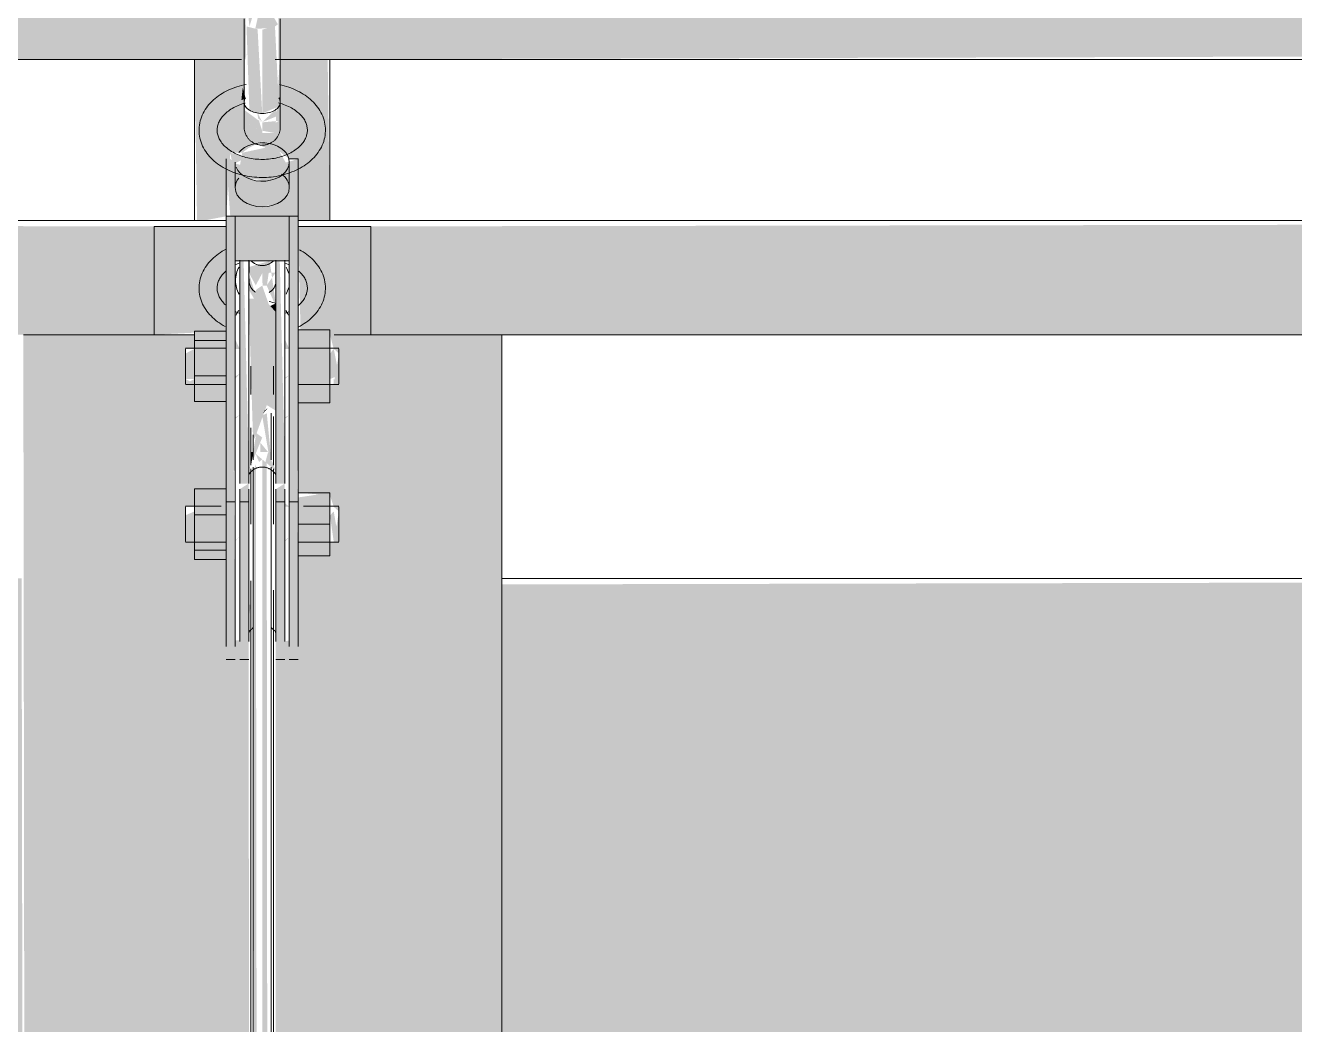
# Model space of a CAD drawing. Header units: inches. Extents: x -54880 to -186, y -265 to 853.
# Drawn here: x -12579.26 to -12561.69, y 271.82 to 285.66 of the extents above; entities that cross this region are included whole.
import ezdxf

# ---------------------------------------------------------------- set-up
doc = ezdxf.new("R2010")
doc.units = ezdxf.units.IN
doc.header["$MEASUREMENT"] = 0
doc.layers.add('M-HVAC-DUCT', color=70, linetype='Continuous', lineweight=9)
doc.layers.add('Q-SPCQ', color=91, linetype='Continuous', lineweight=9)

# ---------------------------------------------------------------- blocks, each defined once
blk = doc.blocks.new('Basketball_Backstop-Performance_Sports_Systems-3103-Ceiling_Hung - 27_-0_ to 27_-11 7_8_-706978-Section 6')
at = {"layer": 'Q-SPCQ'}
h = blk.add_hatch(color=256, dxfattribs=at)
h.paths.add_polyline_path([(-24982.788, 286.937), (-24982.612, 286.696), (-24982.487, 286.937), (-24982.737, 286.937)], flags=0)
h.paths.add_polyline_path([(-24982.846, 285.187), (-24982.797, 285.247), (-24982.828, 286.937), (-24986.612, 286.937), (-24986.612, 285.187)], flags=0)
h.paths.add_polyline_path([(-24956.737, 286.937), (-24956.612, 286.711), (-24956.676, 286.937)], flags=0)
h.paths.add_polyline_path([(-24982.395, 286.937), (-24982.446, 286.906), (-24982.409, 286.906)], flags=0)
h.paths.add_polyline_path([(-24956.844, 285.187), (-24956.834, 285.247), (-24956.853, 286.937), (-24982.395, 286.906), (-24982.377, 285.187), (-24959.942, 285.187)], flags=0)
h.paths.add_polyline_path([(-24930.788, 286.937), (-24930.607, 286.702), (-24930.487, 286.937), (-24930.737, 286.937)], flags=0)
h.paths.add_polyline_path([(-24956.395, 286.937), (-24956.547, 286.937), (-24956.487, 286.73), (-24956.435, 286.847)], flags=0)
h.paths.add_polyline_path([(-24956.395, 285.674), (-24956.612, 286.042), (-24956.708, 285.613), (-24956.487, 285.62), (-24956.433, 285.645)], flags=0)
h.paths.add_polyline_path([(-24956.38, 285.187), (-24930.796, 285.259), (-24930.828, 286.937), (-24956.395, 286.937), (-24956.389, 285.187)], flags=0)
h.paths.add_polyline_path([(-24930.395, 286.937), (-24930.435, 286.937), (-24930.435, 286.849)], flags=0)
h.paths.add_polyline_path([(-24926.612, 285.187), (-24926.612, 286.937), (-24930.395, 286.937), (-24930.377, 285.187), (-24929.703, 285.187)], flags=0)
for points in [[(-24956.788, 285.644), (-24956.612, 286.233), (-24956.676, 286.768), (-24956.737, 286.937), (-24956.832, 286.042), (-24956.79, 285.658)], [(-24956.612, 284.439), (-24956.676, 285.605), (-24956.829, 285.644), (-24956.79, 284.486), (-24956.708, 284.452)], [(-24956.612, 284.439), (-24956.38, 284.537), (-24956.435, 285.644), (-24956.612, 285.6)], [(-24956.9, 284.623), (-24956.842, 284.649), (-24956.882, 284.796)], [(-24956.612, 283.147), (-24956.424, 283.183), (-24956.424, 283.536), (-24956.709, 283.51), (-24956.799, 283.536), (-24956.799, 283.183), (-24956.709, 283.156)], [(-24956.987, 280.229), (-24956.987, 283.015), (-24957.112, 283.015), (-24957.112, 280.229)], [(-24956.237, 282.396), (-24956.237, 283.015), (-24956.987, 283.015), (-24956.987, 282.396)], [(-24956.112, 280.229), (-24956.112, 283.015), (-24956.237, 283.015), (-24956.237, 280.229)], [(-24956.799, 279.612), (-24956.869, 282.396), (-24956.924, 282.396), (-24956.924, 279.612)], [(-24956.299, 279.612), (-24956.369, 282.396), (-24956.424, 282.396), (-24956.424, 279.612)], [(-24956.424, 281.687), (-24956.424, 281.808), (-24956.5, 281.773)], [(-24957.112, 281.295), (-24957.112, 281.425), (-24957.549, 281.425), (-24957.549, 281.295)], [(-24956.112, 281.19), (-24955.674, 281.19), (-24955.674, 281.443), (-24956.112, 281.443)], [(-24957.112, 280.807), (-24957.112, 281.295), (-24957.549, 281.295), (-24957.549, 280.807)], [(-24955.674, 280.685), (-24955.674, 281.19), (-24956.112, 281.19), (-24956.112, 280.685)], [(-24957.112, 280.45), (-24957.112, 280.807), (-24957.549, 280.807), (-24957.549, 280.45)], [(-24955.674, 280.432), (-24955.674, 280.685), (-24956.112, 280.685), (-24956.112, 280.432)], [(-24956.597, 280.288), (-24956.528, 280.366), (-24956.583, 280.32)], [(-24956.987, 279.493), (-24956.987, 280.229), (-24957.112, 280.229), (-24957.112, 279.493)], [(-24956.237, 279.493), (-24956.112, 279.493), (-24956.112, 280.229), (-24956.237, 280.229), (-24956.237, 279.828)], [(-24956.763, 279.579), (-24956.737, 279.749), (-24956.763, 279.749)], [(-24956.799, 279.314), (-24956.799, 279.612), (-24956.924, 279.612), (-24956.924, 279.314)], [(-24956.299, 279.314), (-24956.299, 279.612), (-24956.424, 279.612), (-24956.424, 279.314)], [(-24956.987, 277.141), (-24957.005, 279.493), (-24957.112, 279.493), (-24957.112, 277.141)], [(-24956.112, 277.141), (-24956.13, 279.493), (-24956.237, 279.493), (-24956.237, 277.141)], [(-24957.112, 278.881), (-24957.112, 279.238), (-24957.549, 279.238), (-24957.549, 278.881)], [(-24956.799, 277.126), (-24956.799, 279.314), (-24956.924, 279.235), (-24956.924, 277.126)], [(-24956.299, 277.126), (-24956.299, 279.314), (-24956.424, 279.235), (-24956.424, 277.126)], [(-24955.674, 278.75), (-24955.674, 279.187), (-24956.112, 279.121), (-24956.112, 278.75)], [(-24957.549, 278.393), (-24957.112, 278.393), (-24957.112, 278.881), (-24957.549, 278.881), (-24957.549, 278.662)], [(-24956.112, 278.312), (-24955.674, 278.312), (-24955.674, 278.75), (-24956.112, 278.75), (-24956.112, 278.662)], [(-24957.112, 278.262), (-24957.112, 278.393), (-24957.549, 278.393), (-24957.549, 278.262)]]:
    blk.add_hatch(color=256, dxfattribs=at).paths.add_polyline_path(points, flags=0)
h = blk.add_hatch(color=256, dxfattribs=at)
h.paths.add_polyline_path([(-24956.612, 284.32), (-24956.676, 284.448), (-24956.671, 284.376), (-24956.63, 284.337)], flags=0)
h.paths.add_polyline_path([(-24957.424, 282.955), (-24957.112, 283.015), (-24957.054, 283.895), (-24956.888, 283.895), (-24956.799, 283.961), (-24956.612, 284.052), (-24956.826, 284.153), (-24956.79, 284.285), (-24956.612, 284.2), (-24956.657, 284.337), (-24956.848, 284.48), (-24956.858, 285.187), (-24957.549, 285.187), (-24957.514, 282.955)], flags=0)
h = blk.add_hatch(color=256, dxfattribs=at)
h.paths.add_polyline_path([(-24956.382, 284.337), (-24956.612, 284.316), (-24956.612, 284.2), (-24956.41, 284.32)], flags=0)
h.paths.add_polyline_path([(-24955.8, 282.955), (-24955.674, 282.955), (-24955.706, 285.187), (-24956.368, 285.187), (-24956.434, 284.167), (-24956.612, 284.167), (-24956.612, 283.978), (-24956.376, 283.913), (-24956.237, 283.81), (-24956.112, 283.81), (-24956.112, 282.955), (-24955.944, 282.955)], flags=0)
h = blk.add_hatch(color=256, dxfattribs=at)
h.paths.add_polyline_path([(-24956.612, 284.052), (-24956.612, 284.2), (-24956.856, 284.316), (-24956.826, 284.153)], flags=0)
h.paths.add_polyline_path([(-24956.612, 284.32), (-24956.852, 284.439), (-24956.833, 284.403), (-24956.708, 284.356)], flags=0)
h = blk.add_hatch(color=256, dxfattribs=at)
h.paths.add_polyline_path([(-24956.434, 284.167), (-24956.41, 284.32), (-24956.612, 284.2)], flags=0)
h.paths.add_polyline_path([(-24956.612, 284.32), (-24956.381, 284.411), (-24956.435, 284.485), (-24956.515, 284.41)], flags=0)
h = blk.add_hatch(color=256, dxfattribs=at)
h.paths.add_polyline_path([(-24956.424, 283.536), (-24956.249, 283.697), (-24956.424, 283.996), (-24956.888, 283.895), (-24956.936, 283.633), (-24956.799, 283.536)], flags=0)
h.paths.add_polyline_path([(-24956.444, 283.721), (-24956.612, 283.766), (-24956.424, 283.761)], flags=0)
h = blk.add_hatch(color=256, dxfattribs=at)
h.paths.add_polyline_path([(-24956.987, 283.015), (-24956.112, 283.015), (-24956.112, 283.81), (-24956.285, 283.759), (-24956.249, 283.697), (-24956.522, 283.536), (-24956.799, 283.536), (-24956.919, 283.728), (-24956.987, 283.747), (-24957.054, 283.81), (-24957.112, 283.81), (-24957.054, 283.015)], flags=0)
h.paths.add_polyline_path([(-24956.612, 283.147), (-24956.799, 283.213), (-24956.799, 283.536), (-24956.515, 283.51), (-24956.424, 283.51), (-24956.424, 283.183), (-24956.515, 283.156)], flags=0)
h = blk.add_hatch(color=256, dxfattribs=at)
h.paths.add_polyline_path([(-24956.444, 283.721), (-24956.391, 283.831), (-24956.612, 283.766)], flags=0)
h.paths.add_polyline_path([(-24957.022, 283.728), (-24956.833, 283.831), (-24957.054, 283.895)], flags=0)
h = blk.add_hatch(color=256, dxfattribs=at)
h.paths.add_polyline_path([(-25004.607, 281.375), (-24958.107, 281.375), (-24958.107, 282.875), (-25004.607, 282.955), (-25004.607, 282.665)], flags=0)
h.paths.add_polyline_path([(-24908.607, 281.375), (-24908.607, 282.955), (-24955.107, 282.875), (-24955.107, 281.375), (-24912.423, 281.375)], flags=0)
h.paths.add_polyline_path([(-24956.424, 282.237), (-24956.55, 282.059), (-24956.522, 282.231), (-24956.509, 282.232)], flags=0)
h.paths.add_polyline_path([(-24956.424, 281.808), (-24956.509, 282.396), (-24956.799, 282.312), (-24956.794, 282.236), (-24956.612, 282.226), (-24956.607, 282.055), (-24956.548, 282.052), (-24956.444, 281.814)], flags=0)
h.paths.add_polyline_path([(-24956.701, 281.835), (-24956.68, 281.844), (-24956.799, 282.237), (-24956.794, 281.99), (-24956.704, 281.839)], flags=0)
h.paths.add_polyline_path([(-24956.299, 281.915), (-24956.237, 282.125), (-24956.299, 281.937)], flags=0)
h = blk.add_hatch(color=256, dxfattribs=at)
h.paths.add_polyline_path([(-24958.107, 281.375), (-24957.112, 281.425), (-24957.112, 282.875), (-24958.107, 282.875), (-24958.107, 282.665)], flags=0)
h.paths.add_polyline_path([(-24955.622, 281.375), (-24955.107, 281.375), (-24955.107, 282.875), (-24956.112, 282.875), (-24956.082, 281.443), (-24955.674, 281.375)], flags=0)
h.paths.add_polyline_path([(-24956.299, 281.623), (-24956.237, 281.692), (-24956.299, 281.624)], flags=0)
h = blk.add_hatch(color=256, dxfattribs=at)
h.paths.add_polyline_path([(-24956.612, 282.226), (-24956.799, 282.237), (-24956.701, 282.059)], flags=0)
h.paths.add_polyline_path([(-24956.548, 282.052), (-24956.522, 282.231), (-24956.612, 282.226), (-24956.55, 282.059)], flags=0)
h.paths.add_polyline_path([(-24956.719, 279.931), (-24956.548, 280.4), (-24956.424, 280.322), (-24956.424, 281.687), (-24956.522, 281.798), (-24956.612, 282.055), (-24956.695, 281.998), (-24956.725, 281.875), (-24956.799, 281.875), (-24956.741, 280)], flags=0)
h = blk.add_hatch(color=256, dxfattribs=at)
h.paths.add_polyline_path([(-24956.487, 157.563), (-24953.391, 157.563), (-24953.407, 160.188), (-24956.487, 160.188)], flags=0)
h.paths.add_polyline_path([(-24956.737, 157.563), (-24956.737, 160.188), (-24959.822, 160.188), (-24959.806, 157.563), (-24957.248, 157.563)], flags=0)
h.paths.add_polyline_path([(-24956.799, 208.884), (-24956.737, 209.069), (-24956.799, 209.069)], flags=0)
h.paths.add_polyline_path([(-24956.737, 164.313), (-24956.799, 208.559), (-24956.924, 208.559), (-24956.987, 208.574), (-24957.112, 208.574), (-24957.112, 209.695), (-24957.549, 209.695), (-24957.549, 209.942), (-24957.674, 210.011), (-24957.674, 210.425), (-24957.549, 210.425), (-24957.464, 210.671), (-24957.112, 210.671), (-24957.112, 211.694), (-24956.987, 211.694), (-24956.987, 211.919), (-24957.112, 211.919), (-24957.112, 213.056), (-24956.799, 213.056), (-24956.768, 224.759), (-24958.263, 224.755), (-24959.919, 224.751), (-24959.886, 164.313), (-24957.213, 164.313)], flags=0)
h.paths.add_polyline_path([(-24956.487, 164.313), (-24953.294, 164.313), (-24953.333, 224.797), (-24954.362, 224.75), (-24956.455, 224.75), (-24956.391, 213.056), (-24956.112, 213.056), (-24956.112, 211.919), (-24956.237, 211.919), (-24956.237, 211.694), (-24956.112, 211.641), (-24956.112, 210.621), (-24955.674, 210.621), (-24955.622, 210.425), (-24955.549, 210.36), (-24955.622, 209.942), (-24955.674, 209.942), (-24955.749, 209.746), (-24956.112, 209.746), (-24956.127, 208.574), (-24956.237, 208.574), (-24956.299, 208.559), (-24956.424, 208.559), (-24956.487, 165.481)], flags=0)
h.paths.add_polyline_path([(-24956.987, 210.425), (-24956.924, 210.425), (-24956.987, 210.554)], flags=0)
h.paths.add_polyline_path([(-24956.799, 210.933), (-24956.768, 210.944), (-24956.799, 210.944)], flags=0)
h.paths.add_polyline_path([(-24956.17, 213.766), (-24956.391, 213.831), (-24956.202, 213.933)], flags=0)
h.paths.add_polyline_path([(-24956.799, 277.451), (-24956.768, 277.636), (-24956.799, 277.636)], flags=0)
h.paths.add_polyline_path([(-24958.98, 225.187), (-24958.496, 225.239), (-24956.768, 225.25), (-24956.799, 277.126), (-24956.924, 277.141), (-24956.987, 277.141), (-24957.112, 277.141), (-24957.112, 278.262), (-24957.549, 278.262), (-24957.549, 278.509), (-24957.674, 278.573), (-24957.674, 278.991), (-24957.549, 278.991), (-24957.464, 279.238), (-24957.112, 279.238), (-24957.112, 280.45), (-24957.549, 280.45), (-24957.549, 280.696), (-24957.674, 280.761), (-24957.674, 281.179), (-24957.549, 281.179), (-24957.549, 281.375), (-24959.919, 281.375), (-24959.844, 225.245), (-24959.059, 225.195)], flags=0)
h.paths.add_polyline_path([(-24955.124, 225.189), (-24954.95, 225.245), (-24953.294, 225.249), (-24953.294, 281.375), (-24955.674, 281.375), (-24955.622, 281.179), (-24955.549, 281.114), (-24955.622, 280.696), (-24955.674, 280.685), (-24955.754, 280.432), (-24956.112, 280.432), (-24956.112, 279.187), (-24955.674, 279.15), (-24955.622, 278.991), (-24955.549, 278.927), (-24955.622, 278.509), (-24955.674, 278.509), (-24955.749, 278.312), (-24956.112, 278.312), (-24956.112, 277.141), (-24956.237, 277.141), (-24956.299, 277.126), (-24956.424, 277.126), (-24956.455, 225.242), (-24955.222, 225.192)], flags=0)
h.paths.add_polyline_path([(-24957.518, 225.2), (-24957.912, 225.231), (-24957.735, 225.202)], flags=0)
h.paths.add_polyline_path([(-24956.299, 278.991), (-24956.237, 278.993), (-24956.299, 279.041)], flags=0)
h.paths.add_polyline_path([(-24956.799, 279.5), (-24956.763, 279.579), (-24956.799, 279.511)], flags=0)
h = blk.add_hatch(color=256, dxfattribs=at)
h.paths.add_polyline_path([(-24957.549, 280.761), (-24957.549, 281.179), (-24957.674, 281.114), (-24957.674, 280.761)], flags=0)
h.paths.add_polyline_path([(-24956.299, 280.761), (-24956.237, 280.812), (-24956.299, 280.779)], flags=0)
h.paths.add_polyline_path([(-24955.674, 280.761), (-24955.549, 280.812), (-24955.622, 281.179), (-24955.674, 281.111), (-24955.674, 280.764)], flags=0)
h.paths.add_polyline_path([(-24956.987, 280.761), (-24956.924, 280.834), (-24956.987, 280.796)], flags=0)
h = blk.add_hatch(color=256, dxfattribs=at)
h.paths.add_polyline_path([(-24956.987, 281.179), (-24956.924, 281.179), (-24956.987, 281.312)], flags=0)
h.paths.add_polyline_path([(-24956.299, 281.179), (-24956.237, 281.179), (-24956.299, 281.312)], flags=0)
h = blk.add_hatch(color=256, dxfattribs=at)
h.paths.add_polyline_path([(-24955.549, 280.696), (-24955.622, 280.761), (-24955.622, 280.696)], flags=0)
h.paths.add_polyline_path([(-24957.549, 280.696), (-24957.549, 280.761), (-24957.674, 280.696)], flags=0)
h = blk.add_hatch(color=256, dxfattribs=at)
h.paths.add_polyline_path([(-24956.612, 210.929), (-24956.487, 210.944), (-24956.55, 279.596), (-24956.612, 279.649), (-24956.612, 211.183)], flags=0)
h.paths.add_polyline_path([(-24956.487, 279.643), (-24956.549, 280.288), (-24956.612, 280.254), (-24956.524, 279.735), (-24956.487, 279.643)], flags=0)
h = blk.add_hatch(color=256, dxfattribs=at)
h.paths.add_polyline_path([(-24956.987, 280.208), (-24956.924, 280.261), (-24956.987, 280.229)], flags=0)
h.paths.add_polyline_path([(-24956.299, 280.208), (-24956.237, 280.261), (-24956.299, 280.229)], flags=0)
h = blk.add_hatch(color=256, dxfattribs=at)
h.paths.add_polyline_path([(-24956.612, 210.929), (-24956.7, 279.574), (-24956.737, 279.489), (-24956.644, 210.933), (-24956.612, 210.929)], flags=0)
h.paths.add_polyline_path([(-24956.737, 279.643), (-24956.612, 279.951), (-24956.694, 280.013), (-24956.737, 279.749)], flags=0)
h = blk.add_hatch(color=256, dxfattribs=at)
h.paths.add_polyline_path([(-24956.53, 279.749), (-24956.64, 279.882), (-24956.64, 279.749)], flags=0)
h.paths.add_polyline_path([(-24956.612, 279.649), (-24956.703, 279.726), (-24956.655, 279.612)], flags=0)
h.paths.add_polyline_path([(-24956.424, 279.489), (-24956.53, 279.749), (-24956.568, 279.612), (-24956.455, 279.515)], flags=0)
h = blk.add_hatch(color=256, dxfattribs=at)
h.paths.add_polyline_path([(-24956.299, 278.509), (-24956.237, 278.573), (-24956.299, 278.525)], flags=0)
h.paths.add_polyline_path([(-24955.549, 278.509), (-24955.622, 278.927), (-24955.674, 278.871), (-24955.622, 278.509)], flags=0)
h.paths.add_polyline_path([(-24956.987, 278.509), (-24956.924, 278.591), (-24956.987, 278.517)], flags=0)
h.paths.add_polyline_path([(-24957.549, 278.509), (-24957.549, 278.927), (-24957.674, 278.875), (-24957.674, 278.509)], flags=0)
h = blk.add_hatch(color=256, dxfattribs=at)
h.paths.add_polyline_path([(-24956.487, 278.68), (-24956.461, 278.75), (-24956.487, 278.681)], flags=0)
h.paths.add_polyline_path([(-24956.476, 278.694), (-24956.476, 278.75), (-24956.476, 278.711)], flags=0)
for p, q in [((-24956.862, 285.749), (-24956.862, 284.604)), ((-24956.362, 284.588), (-24956.362, 285.749)), ((-24982.484, 285.187), (-24956.899, 285.187)), ((-24957.549, 285.187), (-24957.549, 282.955)), ((-24956.862, 285.187), (-24956.862, 284.789)), ((-24956.434, 285.187), (-24930.742, 285.187)), ((-24956.362, 284.595), (-24956.362, 285.187)), ((-24955.674, 282.955), (-24955.674, 285.187)), ((-24957.112, 283.015), (-24957.112, 283.81)), ((-24956.112, 283.81), (-24956.237, 283.81)), ((-24956.112, 283.015), (-24956.112, 283.81)), ((-24956.987, 283.766), (-24956.987, 283.412)), ((-24956.237, 283.412), (-24956.237, 283.766)), ((-25004.607, 282.955), (-24957.112, 282.955)), ((-24957.112, 280.229), (-24957.112, 283.015)), ((-24957.112, 283.015), (-24956.987, 283.015)), ((-24956.987, 283.015), (-24956.987, 280.229)), ((-24956.987, 283.015), (-24956.237, 283.015)), ((-24956.237, 280.229), (-24956.237, 283.015)), ((-24956.237, 283.015), (-24956.112, 283.015)), ((-24956.112, 283.015), (-24956.112, 280.229)), ((-24956.112, 282.955), (-24908.607, 282.955)), ((-24958.107, 282.875), (-24958.107, 281.375)), ((-24957.112, 282.875), (-24958.107, 282.875)), ((-24955.107, 282.875), (-24956.112, 282.875)), ((-24955.107, 281.375), (-24955.107, 282.875)), ((-24956.237, 282.396), (-24956.987, 282.396)), ((-24956.924, 279.612), (-24956.924, 282.408)), ((-24956.799, 282.408), (-24956.799, 279.612)), ((-24956.424, 279.612), (-24956.424, 282.408)), ((-24956.299, 282.408), (-24956.299, 279.612)), ((-24959.919, 281.375), (-24957.553, 281.375)), ((-24957.549, 281.295), (-24957.549, 281.425)), ((-24957.549, 281.425), (-24957.112, 281.425)), ((-24956.112, 281.443), (-24955.674, 281.443)), ((-24955.674, 281.443), (-24955.674, 281.19)), ((-24955.617, 281.375), (-24953.294, 281.375)), ((-24908.607, 281.375), (-24953.294, 281.375)), ((-24953.294, 224.989), (-24953.294, 281.375)), ((-24957.112, 281.187), (-24957.674, 281.187)), ((-24957.674, 280.761), (-24957.674, 281.179)), ((-24957.549, 280.807), (-24957.549, 281.295)), ((-24957.549, 281.295), (-24957.112, 281.295)), ((-24956.112, 281.19), (-24955.674, 281.19)), ((-24955.549, 281.187), (-24956.112, 281.187)), ((-24955.674, 281.19), (-24955.674, 280.685)), ((-24955.549, 281.179), (-24955.549, 280.761)), ((-24957.549, 280.45), (-24957.549, 280.807)), ((-24957.549, 280.807), (-24957.112, 280.807)), ((-24956.768, 280.937), (-24956.768, 280.545)), ((-24956.455, 280.547), (-24956.455, 280.937)), ((-24957.674, 280.696), (-24957.674, 280.761)), ((-24957.674, 280.687), (-24957.112, 280.687)), ((-24956.112, 280.687), (-24955.549, 280.687)), ((-24956.112, 280.685), (-24955.674, 280.685)), ((-24955.674, 280.685), (-24955.674, 280.432)), ((-24955.549, 280.761), (-24955.549, 280.696)), ((-24957.549, 280.45), (-24957.112, 280.45)), ((-24956.487, 279.643), (-24956.487, 280.288)), ((-24955.674, 280.432), (-24956.112, 280.432)), ((-24957.112, 279.482), (-24957.112, 280.229)), ((-24956.987, 280.229), (-24956.987, 279.482)), ((-24956.455, 279.566), (-24956.455, 280.241)), ((-24956.237, 279.482), (-24956.237, 280.229)), ((-24956.112, 280.229), (-24956.112, 279.482)), ((-24956.768, 280.087), (-24956.768, 279.566)), ((-24956.737, 279.987), (-24956.737, 279.643)), ((-24956.924, 279.314), (-24956.924, 279.612)), ((-24956.799, 279.612), (-24956.799, 279.314)), ((-24956.424, 279.314), (-24956.424, 279.612)), ((-24956.299, 279.612), (-24956.299, 279.314)), ((-24957.112, 277.058), (-24957.112, 279.495)), ((-24956.987, 279.495), (-24956.987, 277.058)), ((-24956.768, 279.515), (-24956.768, 278.75)), ((-24956.737, 279.542), (-24956.737, 210.741)), ((-24956.487, 210.741), (-24956.487, 279.542)), ((-24956.455, 278.75), (-24956.455, 279.515)), ((-24956.237, 277.058), (-24956.237, 279.495)), ((-24956.112, 279.495), (-24956.112, 277.058)), ((-24957.549, 278.881), (-24957.549, 279.238)), ((-24957.549, 279.238), (-24957.112, 279.238)), ((-24956.924, 277.126), (-24956.924, 279.235)), ((-24956.799, 279.235), (-24956.799, 277.126)), ((-24956.424, 277.126), (-24956.424, 279.235)), ((-24956.299, 279.235), (-24956.299, 277.126)), ((-24957.112, 279.062), (-24956.987, 279.062)), ((-24956.924, 279.062), (-24956.799, 279.062)), ((-24956.424, 279.062), (-24956.299, 279.062)), ((-24956.237, 279.062), (-24956.112, 279.062)), ((-24956.112, 279.187), (-24955.674, 279.187)), ((-24955.674, 279.187), (-24955.674, 278.75)), ((-24957.182, 279), (-24957.674, 279)), ((-24957.674, 278.927), (-24957.674, 278.991)), ((-24957.674, 278.509), (-24957.674, 278.927)), ((-24957.549, 278.393), (-24957.549, 278.881)), ((-24957.549, 278.881), (-24957.112, 278.881)), ((-24955.549, 279), (-24956.041, 279)), ((-24955.549, 278.991), (-24955.549, 278.927)), ((-24955.549, 278.927), (-24955.549, 278.509)), ((-24955.674, 278.75), (-24956.112, 278.75)), ((-24955.674, 278.75), (-24955.674, 278.312)), ((-24957.674, 278.5), (-24957.112, 278.5)), ((-24957.549, 278.262), (-24957.549, 278.393)), ((-24957.112, 278.393), (-24957.549, 278.393)), ((-24956.112, 278.5), (-24955.549, 278.5)), ((-24957.549, 278.262), (-24957.112, 278.262)), ((-24956.112, 278.312), (-24955.674, 278.312)), ((-24956.768, 277.965), (-24956.768, 211.459)), ((-24956.455, 210.936), (-24956.455, 277.836)), ((-24957.112, 276.875), (-24956.987, 276.875)), ((-24956.924, 276.875), (-24956.799, 276.875)), ((-24956.424, 276.875), (-24956.299, 276.875)), ((-24956.237, 276.875), (-24956.112, 276.875))]:
    blk.add_line(p, q, dxfattribs=at)
at = {"layer": 'Q-SPCQ', "flags": 128}
for points in [[(-24956.835, 284.842), (-24956.867, 284.835), (-24956.899, 284.827), (-24956.931, 284.819), (-24956.962, 284.809), (-24956.993, 284.799), (-24957.023, 284.787), (-24957.053, 284.775), (-24957.082, 284.762), (-24957.11, 284.748), (-24957.138, 284.733), (-24957.165, 284.717), (-24957.191, 284.701), (-24957.217, 284.683), (-24957.241, 284.665), (-24957.265, 284.646), (-24957.287, 284.626), (-24957.309, 284.606), (-24957.33, 284.584), (-24957.35, 284.562), (-24957.368, 284.539), (-24957.385, 284.516), (-24957.402, 284.492), (-24957.416, 284.467), (-24957.43, 284.442), (-24957.442, 284.416), (-24957.453, 284.389), (-24957.462, 284.362), (-24957.47, 284.335), (-24957.477, 284.307), (-24957.482, 284.279), (-24957.485, 284.251), (-24957.486, 284.223), (-24957.487, 284.208)], [(-24955.737, 284.208), (-24955.737, 284.236), (-24955.74, 284.264), (-24955.744, 284.292), (-24955.749, 284.32), (-24955.756, 284.348), (-24955.765, 284.375), (-24955.775, 284.402), (-24955.787, 284.428), (-24955.799, 284.453), (-24955.814, 284.479), (-24955.829, 284.503), (-24955.846, 284.527), (-24955.864, 284.55), (-24955.883, 284.573), (-24955.903, 284.594), (-24955.924, 284.615), (-24955.946, 284.635), (-24955.969, 284.655), (-24955.993, 284.674), (-24956.018, 284.691), (-24956.044, 284.708), (-24956.071, 284.725), (-24956.098, 284.74), (-24956.126, 284.754), (-24956.155, 284.768), (-24956.184, 284.781), (-24956.214, 284.793), (-24956.244, 284.803), (-24956.275, 284.814), (-24956.307, 284.823), (-24956.339, 284.831), (-24956.371, 284.838)], [(-24957.237, 284.208), (-24957.236, 284.222), (-24957.235, 284.236), (-24957.233, 284.25), (-24957.23, 284.265), (-24957.227, 284.279), (-24957.222, 284.293), (-24957.217, 284.307), (-24957.21, 284.322), (-24957.203, 284.336), (-24957.195, 284.35), (-24957.186, 284.364), (-24957.176, 284.379), (-24957.165, 284.393), (-24957.154, 284.407), (-24957.141, 284.42), (-24957.127, 284.434), (-24957.113, 284.447), (-24957.097, 284.46), (-24957.081, 284.473), (-24957.063, 284.485), (-24957.045, 284.497), (-24957.026, 284.509), (-24957.007, 284.52), (-24956.986, 284.53), (-24956.965, 284.54), (-24956.943, 284.55), (-24956.921, 284.559), (-24956.898, 284.567), (-24956.874, 284.575), (-24956.85, 284.582)], [(-24956.862, 284.595), (-24956.862, 284.566), (-24956.862, 284.537), (-24956.862, 284.51), (-24956.862, 284.483), (-24956.862, 284.458), (-24956.862, 284.434), (-24956.862, 284.412), (-24956.862, 284.391), (-24956.862, 284.371), (-24956.862, 284.353), (-24956.862, 284.336), (-24956.862, 284.32), (-24956.862, 284.306), (-24956.862, 284.294), (-24956.862, 284.283), (-24956.862, 284.273), (-24956.862, 284.266), (-24956.862, 284.259), (-24956.862, 284.255), (-24956.862, 284.252), (-24956.862, 284.25)], [(-24956.862, 284.25), (-24956.862, 284.251), (-24956.862, 284.253), (-24956.862, 284.257), (-24956.862, 284.263), (-24956.862, 284.27), (-24956.862, 284.279), (-24956.862, 284.289), (-24956.862, 284.301), (-24956.862, 284.314), (-24956.862, 284.329), (-24956.862, 284.345), (-24956.862, 284.363), (-24956.862, 284.382), (-24956.862, 284.403), (-24956.862, 284.425), (-24956.862, 284.448), (-24956.862, 284.472), (-24956.862, 284.498), (-24956.862, 284.525), (-24956.862, 284.553), (-24956.862, 284.583), (-24956.862, 284.595)], [(-24956.386, 284.585), (-24956.362, 284.578), (-24956.338, 284.571), (-24956.315, 284.563), (-24956.292, 284.555), (-24956.27, 284.545), (-24956.248, 284.536), (-24956.227, 284.525), (-24956.207, 284.515), (-24956.188, 284.503), (-24956.17, 284.492), (-24956.152, 284.48), (-24956.135, 284.467), (-24956.119, 284.454), (-24956.104, 284.441), (-24956.09, 284.428), (-24956.077, 284.414), (-24956.064, 284.4), (-24956.053, 284.386), (-24956.042, 284.372), (-24956.033, 284.358), (-24956.024, 284.344), (-24956.017, 284.329), (-24956.01, 284.315), (-24956.004, 284.301), (-24955.999, 284.286), (-24955.995, 284.272), (-24955.992, 284.258), (-24955.989, 284.244), (-24955.988, 284.23), (-24955.987, 284.216), (-24955.987, 284.208)], [(-24956.362, 284.595), (-24956.362, 284.566), (-24956.362, 284.537), (-24956.362, 284.51), (-24956.362, 284.483), (-24956.362, 284.458), (-24956.362, 284.434), (-24956.362, 284.412), (-24956.362, 284.391), (-24956.362, 284.371), (-24956.362, 284.353), (-24956.362, 284.336), (-24956.362, 284.32), (-24956.362, 284.306), (-24956.362, 284.294), (-24956.362, 284.283), (-24956.362, 284.273), (-24956.362, 284.266), (-24956.362, 284.259), (-24956.362, 284.255), (-24956.362, 284.252), (-24956.362, 284.25)], [(-24956.362, 284.25), (-24956.362, 284.251), (-24956.362, 284.253), (-24956.362, 284.257), (-24956.362, 284.263), (-24956.362, 284.27), (-24956.362, 284.279), (-24956.362, 284.289), (-24956.362, 284.301), (-24956.362, 284.314), (-24956.362, 284.329), (-24956.362, 284.345), (-24956.362, 284.363), (-24956.362, 284.382), (-24956.362, 284.403), (-24956.362, 284.425), (-24956.362, 284.448), (-24956.362, 284.472), (-24956.362, 284.498), (-24956.362, 284.525), (-24956.362, 284.553), (-24956.362, 284.583), (-24956.362, 284.595)], [(-24957.487, 284.208), (-24957.486, 284.18), (-24957.483, 284.151), (-24957.479, 284.123), (-24957.474, 284.096), (-24957.467, 284.068), (-24957.458, 284.041), (-24957.448, 284.014), (-24957.437, 283.988), (-24957.424, 283.962), (-24957.41, 283.937), (-24957.394, 283.913), (-24957.378, 283.889), (-24957.36, 283.866), (-24957.341, 283.843), (-24957.32, 283.822), (-24957.299, 283.801), (-24957.277, 283.78), (-24957.254, 283.761), (-24957.23, 283.742), (-24957.205, 283.724), (-24957.179, 283.707), (-24957.153, 283.691), (-24957.125, 283.676), (-24957.097, 283.661), (-24957.069, 283.648), (-24957.039, 283.635), (-24957.009, 283.623), (-24956.979, 283.612), (-24956.948, 283.602), (-24956.917, 283.593), (-24956.885, 283.585), (-24956.853, 283.578), (-24956.82, 283.571), (-24956.787, 283.566), (-24956.754, 283.561), (-24956.721, 283.558), (-24956.688, 283.555), (-24956.654, 283.553), (-24956.621, 283.553), (-24956.587, 283.553), (-24956.554, 283.554), (-24956.52, 283.556), (-24956.487, 283.559), (-24956.454, 283.563), (-24956.421, 283.568), (-24956.388, 283.574), (-24956.356, 283.581), (-24956.324, 283.588), (-24956.292, 283.597), (-24956.261, 283.607), (-24956.23, 283.617), (-24956.2, 283.629), (-24956.171, 283.641), (-24956.141, 283.654), (-24956.113, 283.668), (-24956.085, 283.683), (-24956.058, 283.699), (-24956.032, 283.715), (-24956.007, 283.732), (-24955.982, 283.751), (-24955.959, 283.77), (-24955.936, 283.79), (-24955.914, 283.81), (-24955.893, 283.831), (-24955.874, 283.853), (-24955.855, 283.876), (-24955.838, 283.9), (-24955.822, 283.924), (-24955.807, 283.949), (-24955.793, 283.974), (-24955.781, 284), (-24955.77, 284.026), (-24955.761, 284.053), (-24955.753, 284.081), (-24955.747, 284.108), (-24955.742, 284.136), (-24955.739, 284.164), (-24955.737, 284.193), (-24955.737, 284.208)], [(-24955.987, 284.208), (-24955.987, 284.194), (-24955.988, 284.18), (-24955.99, 284.165), (-24955.993, 284.151), (-24955.997, 284.137), (-24956.001, 284.123), (-24956.007, 284.108), (-24956.013, 284.094), (-24956.02, 284.08), (-24956.028, 284.065), (-24956.037, 284.051), (-24956.047, 284.037), (-24956.058, 284.023), (-24956.07, 284.009), (-24956.082, 283.995), (-24956.096, 283.982), (-24956.111, 283.969), (-24956.126, 283.955), (-24956.143, 283.943), (-24956.16, 283.93), (-24956.178, 283.919), (-24956.197, 283.907), (-24956.217, 283.896), (-24956.237, 283.885), (-24956.258, 283.875), (-24956.28, 283.866), (-24956.302, 283.857), (-24956.325, 283.849), (-24956.349, 283.841), (-24956.373, 283.834), (-24956.398, 283.828), (-24956.423, 283.822), (-24956.448, 283.817), (-24956.473, 283.813), (-24956.499, 283.809), (-24956.525, 283.807), (-24956.552, 283.804), (-24956.578, 283.803), (-24956.605, 283.803), (-24956.631, 283.803), (-24956.657, 283.804), (-24956.684, 283.805), (-24956.71, 283.808), (-24956.736, 283.811), (-24956.762, 283.815), (-24956.787, 283.819), (-24956.812, 283.825), (-24956.837, 283.831), (-24956.861, 283.837), (-24956.885, 283.845), (-24956.909, 283.853), (-24956.931, 283.861), (-24956.954, 283.87), (-24956.975, 283.88), (-24956.996, 283.89), (-24957.016, 283.901), (-24957.035, 283.912), (-24957.054, 283.924), (-24957.071, 283.936), (-24957.088, 283.949), (-24957.104, 283.961), (-24957.119, 283.975), (-24957.134, 283.988), (-24957.147, 284.002), (-24957.159, 284.015), (-24957.17, 284.029), (-24957.181, 284.044), (-24957.19, 284.058), (-24957.199, 284.072), (-24957.207, 284.086), (-24957.213, 284.101), (-24957.219, 284.115), (-24957.224, 284.129), (-24957.228, 284.144), (-24957.232, 284.158), (-24957.234, 284.172), (-24957.236, 284.186), (-24957.237, 284.2), (-24957.237, 284.208)], [(-24956.612, 284), (-24956.622, 284), (-24956.632, 284.001), (-24956.642, 284.002), (-24956.651, 284.003), (-24956.661, 284.005), (-24956.671, 284.007), (-24956.681, 284.01), (-24956.69, 284.013), (-24956.7, 284.016), (-24956.709, 284.02), (-24956.718, 284.024), (-24956.727, 284.028), (-24956.736, 284.033), (-24956.744, 284.038), (-24956.753, 284.044), (-24956.761, 284.049), (-24956.769, 284.056), (-24956.777, 284.062), (-24956.784, 284.069), (-24956.791, 284.076), (-24956.798, 284.083), (-24956.804, 284.091), (-24956.811, 284.099), (-24956.816, 284.107), (-24956.822, 284.115), (-24956.827, 284.123), (-24956.832, 284.132), (-24956.837, 284.141), (-24956.841, 284.15), (-24956.845, 284.159), (-24956.848, 284.169), (-24956.851, 284.178), (-24956.854, 284.188), (-24956.856, 284.198), (-24956.858, 284.208), (-24956.86, 284.217), (-24956.861, 284.227), (-24956.861, 284.237), (-24956.862, 284.247), (-24956.862, 284.25)], [(-24956.362, 284.25), (-24956.362, 284.24), (-24956.362, 284.23), (-24956.363, 284.22), (-24956.365, 284.21), (-24956.367, 284.2), (-24956.369, 284.191), (-24956.371, 284.181), (-24956.374, 284.171), (-24956.378, 284.162), (-24956.381, 284.153), (-24956.385, 284.144), (-24956.39, 284.135), (-24956.395, 284.126), (-24956.4, 284.117), (-24956.405, 284.109), (-24956.411, 284.101), (-24956.417, 284.093), (-24956.424, 284.085), (-24956.43, 284.078), (-24956.437, 284.071), (-24956.445, 284.064), (-24956.452, 284.057), (-24956.46, 284.051), (-24956.468, 284.045), (-24956.477, 284.04), (-24956.485, 284.034), (-24956.494, 284.03), (-24956.503, 284.025), (-24956.512, 284.021), (-24956.521, 284.017), (-24956.53, 284.014), (-24956.54, 284.01), (-24956.55, 284.008), (-24956.559, 284.006), (-24956.569, 284.004), (-24956.579, 284.002), (-24956.589, 284.001), (-24956.599, 284), (-24956.609, 284), (-24956.612, 284)], [(-24957.11, 282.56), (-24957.138, 282.545), (-24957.165, 282.53), (-24957.191, 282.513), (-24957.217, 282.496), (-24957.241, 282.478), (-24957.265, 282.459), (-24957.287, 282.439), (-24957.309, 282.418), (-24957.33, 282.397), (-24957.35, 282.375), (-24957.368, 282.352), (-24957.385, 282.328), (-24957.402, 282.304), (-24957.416, 282.28), (-24957.43, 282.254), (-24957.442, 282.228), (-24957.453, 282.202), (-24957.462, 282.175), (-24957.47, 282.148), (-24957.477, 282.12), (-24957.482, 282.092), (-24957.485, 282.064), (-24957.486, 282.036), (-24957.487, 282.02)], [(-24956.794, 282.236), (-24956.794, 282.25), (-24956.794, 282.265), (-24956.794, 282.28), (-24956.794, 282.296), (-24956.794, 282.312), (-24956.794, 282.329), (-24956.794, 282.347), (-24956.794, 282.365), (-24956.794, 282.384), (-24956.794, 282.403)], [(-24956.794, 282.389), (-24956.794, 282.37), (-24956.794, 282.352), (-24956.794, 282.334), (-24956.794, 282.317), (-24956.794, 282.3), (-24956.794, 282.284), (-24956.794, 282.269), (-24956.794, 282.254), (-24956.794, 282.24)], [(-24956.766, 282.396), (-24956.76, 282.39), (-24956.753, 282.384), (-24956.747, 282.379), (-24956.739, 282.374), (-24956.732, 282.369), (-24956.725, 282.364), (-24956.717, 282.36), (-24956.709, 282.356), (-24956.701, 282.352), (-24956.693, 282.348), (-24956.685, 282.345), (-24956.677, 282.342), (-24956.668, 282.34), (-24956.66, 282.338), (-24956.651, 282.336), (-24956.642, 282.335), (-24956.634, 282.334), (-24956.625, 282.333), (-24956.616, 282.333), (-24956.607, 282.333), (-24956.598, 282.333), (-24956.59, 282.334), (-24956.581, 282.335), (-24956.572, 282.336), (-24956.564, 282.338), (-24956.555, 282.34), (-24956.547, 282.343), (-24956.538, 282.345), (-24956.53, 282.348), (-24956.522, 282.352), (-24956.514, 282.356), (-24956.506, 282.36), (-24956.498, 282.364), (-24956.491, 282.369), (-24956.484, 282.374), (-24956.477, 282.379), (-24956.47, 282.384), (-24956.463, 282.39), (-24956.457, 282.396)], [(-24955.737, 282.02), (-24955.737, 282.049), (-24955.74, 282.077), (-24955.744, 282.105), (-24955.749, 282.133), (-24955.756, 282.16), (-24955.765, 282.187), (-24955.775, 282.214), (-24955.787, 282.24), (-24955.799, 282.266), (-24955.814, 282.291), (-24955.829, 282.316), (-24955.846, 282.339), (-24955.864, 282.363), (-24955.883, 282.385), (-24955.903, 282.407), (-24955.924, 282.428), (-24955.946, 282.448), (-24955.969, 282.467), (-24955.993, 282.486), (-24956.018, 282.504), (-24956.044, 282.521), (-24956.071, 282.537), (-24956.098, 282.552)], [(-24957.237, 282.02), (-24957.236, 282.035), (-24957.235, 282.049), (-24957.233, 282.063), (-24957.23, 282.077), (-24957.227, 282.091), (-24957.222, 282.106), (-24957.217, 282.12), (-24957.21, 282.134), (-24957.203, 282.148), (-24957.195, 282.163), (-24957.186, 282.177), (-24957.176, 282.191), (-24957.165, 282.205), (-24957.154, 282.219), (-24957.141, 282.233), (-24957.127, 282.246), (-24957.113, 282.26)], [(-24956.986, 282.343), (-24956.965, 282.353), (-24956.943, 282.362), (-24956.921, 282.371)], [(-24956.292, 282.367), (-24956.27, 282.358), (-24956.248, 282.348)], [(-24956.104, 282.254), (-24956.09, 282.24), (-24956.077, 282.227), (-24956.064, 282.213), (-24956.053, 282.199), (-24956.042, 282.185), (-24956.033, 282.17), (-24956.024, 282.156), (-24956.017, 282.142), (-24956.01, 282.128), (-24956.004, 282.113), (-24955.999, 282.099), (-24955.995, 282.085), (-24955.992, 282.071), (-24955.989, 282.056), (-24955.988, 282.042), (-24955.987, 282.028), (-24955.987, 282.02)], [(-24956.794, 282.149), (-24956.794, 282.143), (-24956.794, 282.137), (-24956.794, 282.133), (-24956.794, 282.13), (-24956.794, 282.127), (-24956.794, 282.126), (-24956.794, 282.125)], [(-24956.794, 282.125), (-24956.794, 282.125), (-24956.794, 282.127), (-24956.794, 282.129), (-24956.794, 282.132), (-24956.794, 282.136), (-24956.794, 282.141), (-24956.794, 282.147)], [(-24956.706, 281.966), (-24956.712, 281.97), (-24956.719, 281.975), (-24956.724, 281.979), (-24956.73, 281.984), (-24956.736, 281.989), (-24956.741, 281.994), (-24956.746, 282), (-24956.751, 282.006), (-24956.756, 282.011), (-24956.76, 282.017), (-24956.764, 282.024), (-24956.768, 282.03), (-24956.772, 282.037), (-24956.775, 282.043), (-24956.778, 282.05), (-24956.781, 282.057), (-24956.784, 282.064), (-24956.786, 282.071), (-24956.788, 282.078), (-24956.79, 282.086), (-24956.791, 282.093), (-24956.792, 282.101), (-24956.793, 282.108), (-24956.794, 282.115), (-24956.794, 282.123), (-24956.794, 282.125)], [(-24956.426, 282.073), (-24956.429, 282.066), (-24956.431, 282.059), (-24956.434, 282.052), (-24956.437, 282.045), (-24956.44, 282.038), (-24956.444, 282.032), (-24956.448, 282.025), (-24956.452, 282.019), (-24956.456, 282.013), (-24956.461, 282.007), (-24956.466, 282.001), (-24956.471, 281.996), (-24956.476, 281.99), (-24956.481, 281.985), (-24956.487, 281.98), (-24956.493, 281.976), (-24956.499, 281.971), (-24956.505, 281.967), (-24956.512, 281.963), (-24956.518, 281.96)], [(-24957.487, 282.02), (-24957.486, 281.992), (-24957.483, 281.964), (-24957.479, 281.936), (-24957.474, 281.908), (-24957.467, 281.881), (-24957.458, 281.853), (-24957.448, 281.827), (-24957.437, 281.8), (-24957.424, 281.775), (-24957.41, 281.75), (-24957.394, 281.725), (-24957.378, 281.701), (-24957.36, 281.678), (-24957.341, 281.656), (-24957.32, 281.634), (-24957.299, 281.613), (-24957.277, 281.593), (-24957.254, 281.573), (-24957.23, 281.555), (-24957.205, 281.537), (-24957.179, 281.52), (-24957.153, 281.504), (-24957.125, 281.488)], [(-24957.119, 281.787), (-24957.134, 281.8), (-24957.147, 281.814), (-24957.159, 281.828), (-24957.17, 281.842), (-24957.181, 281.856), (-24957.19, 281.87), (-24957.199, 281.885), (-24957.207, 281.899), (-24957.213, 281.913), (-24957.219, 281.927), (-24957.224, 281.942), (-24957.228, 281.956), (-24957.232, 281.97), (-24957.234, 281.984), (-24957.236, 281.999), (-24957.237, 282.013), (-24957.237, 282.02)], [(-24956.113, 281.48), (-24956.085, 281.495), (-24956.058, 281.511), (-24956.032, 281.528), (-24956.007, 281.545), (-24955.982, 281.563), (-24955.959, 281.582), (-24955.936, 281.602), (-24955.914, 281.623), (-24955.893, 281.644), (-24955.874, 281.666), (-24955.855, 281.689), (-24955.838, 281.712), (-24955.822, 281.736), (-24955.807, 281.761), (-24955.793, 281.787), (-24955.781, 281.813), (-24955.77, 281.839), (-24955.761, 281.866), (-24955.753, 281.893), (-24955.747, 281.921), (-24955.742, 281.949), (-24955.739, 281.977), (-24955.737, 282.005), (-24955.737, 282.02)], [(-24955.987, 282.02), (-24955.987, 282.006), (-24955.988, 281.992), (-24955.99, 281.978), (-24955.993, 281.964), (-24955.997, 281.949), (-24956.001, 281.935), (-24956.007, 281.921), (-24956.013, 281.907), (-24956.02, 281.892), (-24956.028, 281.878), (-24956.037, 281.864), (-24956.047, 281.85), (-24956.058, 281.836), (-24956.07, 281.822), (-24956.082, 281.808), (-24956.096, 281.794), (-24956.111, 281.781)], [(-24956.931, 281.674), (-24956.954, 281.683), (-24956.975, 281.692)], [(-24956.237, 281.698), (-24956.258, 281.688), (-24956.28, 281.678), (-24956.302, 281.67)], [(-24956.424, 279.437), (-24956.429, 279.445), (-24956.434, 279.452), (-24956.439, 279.459), (-24956.445, 279.466), (-24956.451, 279.472), (-24956.457, 279.479), (-24956.463, 279.485), (-24956.47, 279.491), (-24956.477, 279.496), (-24956.484, 279.501), (-24956.491, 279.506), (-24956.499, 279.511), (-24956.506, 279.515), (-24956.514, 279.519), (-24956.522, 279.523), (-24956.53, 279.527), (-24956.538, 279.53), (-24956.547, 279.533), (-24956.555, 279.535), (-24956.564, 279.537), (-24956.572, 279.539), (-24956.581, 279.54), (-24956.59, 279.541), (-24956.599, 279.542), (-24956.607, 279.542), (-24956.616, 279.542), (-24956.625, 279.542), (-24956.634, 279.541), (-24956.642, 279.54), (-24956.651, 279.539), (-24956.66, 279.537), (-24956.668, 279.535), (-24956.677, 279.532), (-24956.685, 279.53), (-24956.693, 279.527), (-24956.701, 279.523), (-24956.709, 279.519), (-24956.717, 279.515), (-24956.725, 279.511), (-24956.732, 279.506), (-24956.74, 279.501), (-24956.747, 279.496), (-24956.753, 279.491), (-24956.76, 279.485), (-24956.766, 279.479), (-24956.773, 279.472), (-24956.778, 279.466), (-24956.784, 279.459), (-24956.789, 279.452), (-24956.794, 279.445), (-24956.799, 279.437)], [(-24956.74, 277.314), (-24956.747, 277.309), (-24956.753, 277.303), (-24956.76, 277.297), (-24956.766, 277.291), (-24956.773, 277.285), (-24956.778, 277.278), (-24956.784, 277.272), (-24956.789, 277.265), (-24956.794, 277.257), (-24956.799, 277.25)], [(-24956.424, 277.25), (-24956.429, 277.257), (-24956.434, 277.265), (-24956.439, 277.272), (-24956.445, 277.278), (-24956.451, 277.285), (-24956.457, 277.291), (-24956.463, 277.297), (-24956.47, 277.303), (-24956.477, 277.309), (-24956.484, 277.314)]]:
    blk.add_lwpolyline(points, dxfattribs=at)
at = {"layer": 'Q-SPCQ'}
for start, end in [(150, 180), (15, 30), (180, 210), (330, 345)]:
    blk.add_arc((-24956.607, 282.125), 0.375, start, end, dxfattribs=at)
for centre, start_param, end_param in [((-24956.612, 283.766), 0, 2.617994), ((-24956.612, 283.766), 3.403392, 6.283185), ((-24956.612, 283.412), 2.617994, 3.141593), ((-24956.612, 283.412), 0, 0.785398), ((-24956.612, 283.412), 3.141593, 6.283185), ((-24956.612, 281.578), 2.617994, 2.879793), ((-24956.612, 281.578), 1.047198, 1.308997), ((-24956.612, 281.578), 0.261799, 0.523599)]:
    blk.add_ellipse(centre, major_axis=(0.375, 0), ratio=0.707107, start_param=start_param, end_param=end_param, dxfattribs=at)
for points in [[(-24956.858, 284.568), (-24956.863, 284.586), (-24956.863, 284.605), (-24956.858, 284.623)], [(-24956.365, 284.623), (-24956.36, 284.605), (-24956.361, 284.586), (-24956.365, 284.568)]]:
    blk.add_open_spline(points, degree=3, dxfattribs=at)
for points, knots in [([(-24956.612, 284.439), (-24956.645, 284.439), (-24956.711, 284.448), (-24956.781, 284.477), (-24956.822, 284.509), (-24956.845, 284.537), (-24956.859, 284.566), (-24956.865, 284.605), (-24956.856, 284.635), (-24956.844, 284.654)], [-1, -1, -1, -1, -0.875, -0.75, -0.6875, -0.625, -0.5625, -0.5, -0.375, -0.375, -0.375, -0.375]), ([(-24956.38, 284.654), (-24956.374, 284.645), (-24956.365, 284.625), (-24956.359, 284.585), (-24956.374, 284.536), (-24956.428, 284.483), (-24956.512, 284.448), (-24956.579, 284.439), (-24956.612, 284.439)], [-0.625, -0.625, -0.625, -0.625, -0.5625, -0.5, -0.375, -0.25, -0.125, 0, 0, 0, 0])]:
    blk.add_open_spline(points, degree=3, knots=knots, dxfattribs=at)

msp = doc.modelspace()

# ---------------------------------------------------------------- hatches: boundary and pattern name
at = {"layer": 'M-HVAC-DUCT', "lineweight": 5}
h = msp.add_hatch(color=256, dxfattribs=at)
h.paths.add_polyline_path([(-12808.265, 264), (-12615.017, 264), (-12619.482, 278), (-13198.034, 278), (-13202.498, 264), (-12877.383, 264)], flags=0)
h.paths.add_polyline_path([(-13413.052, 264), (-13280.584, 264), (-13285.049, 278), (-13419.725, 278), (-13419.725, 264)], flags=0)
h.paths.add_polyline_path([(-13277.313, 264), (-13244.854, 264), (-13244.854, 278), (-13281.778, 278), (-13278.01, 266.185)], flags=0)
h.paths.add_polyline_path([(-12021.725, 264), (-12021.725, 278), (-12532.491, 277.922), (-12536.931, 264), (-12047.961, 264)], flags=0)
h.paths.add_polyline_path([(-13238.229, 264), (-13205.77, 264), (-13201.305, 278), (-13238.229, 278), (-13238.229, 266.115)], flags=0)
h.paths.add_polyline_path([(-12611.745, 264), (-12579.286, 264), (-12579.31, 278), (-12616.21, 278), (-12612.073, 265.027)], flags=0)
h.paths.add_polyline_path([(-12572.661, 264), (-12540.202, 264), (-12535.738, 278), (-12572.661, 277.916), (-12572.661, 264.958)], flags=0)

# ---------------------------------------------------------------- linework, layer by layer
at = {"layer": 'M-HVAC-DUCT'}
msp.add_line((-12535.738, 278), (-12572.664, 278), dxfattribs=at)

# ---------------------------------------------------------------- block references
at = {"layer": 'Q-SPCQ'}
msp.add_blockref('Basketball_Backstop-Performance_Sports_Systems-3103-Ceiling_Hung - 27_-0_ to 27_-11 7_8_-706978-Section 6', (12380.633, 0), dxfattribs=at)

doc.saveas('drawing.dxf')
